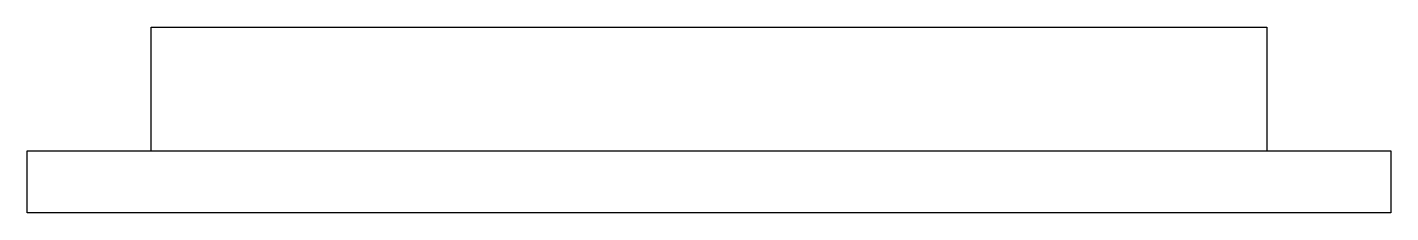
# Model space of a CAD drawing. Header units: millimetres. Extents: x 1292.77 to 1293.87, y 2713.96 to 2714.11.
import ezdxf

# ---------------------------------------------------------------- set-up
doc = ezdxf.new("R2010")
doc.units = ezdxf.units.MM
doc.header["$LTSCALE"] = 10
doc.layers.add('Equipam_audio_vídeo', color=1, linetype='Continuous')

msp = doc.modelspace()

# ---------------------------------------------------------------- linework, layer by layer
at = {"layer": 'Equipam_audio_vídeo'}
for p, q in [((1292.8674, 2714.1141), (1293.7674, 2714.1141)), ((1292.8674, 2714.0141), (1292.8674, 2714.1141)), ((1293.7674, 2714.1141), (1293.7674, 2714.0141)), ((1292.7674, 2714.0141), (1293.8674, 2714.0141)), ((1292.7674, 2713.9641), (1292.7674, 2714.0141)), ((1293.8674, 2714.0141), (1293.8674, 2713.9641)), ((1293.8674, 2713.9641), (1292.7674, 2713.9641))]:
    msp.add_line(p, q, dxfattribs=at)

doc.saveas('drawing.dxf')
